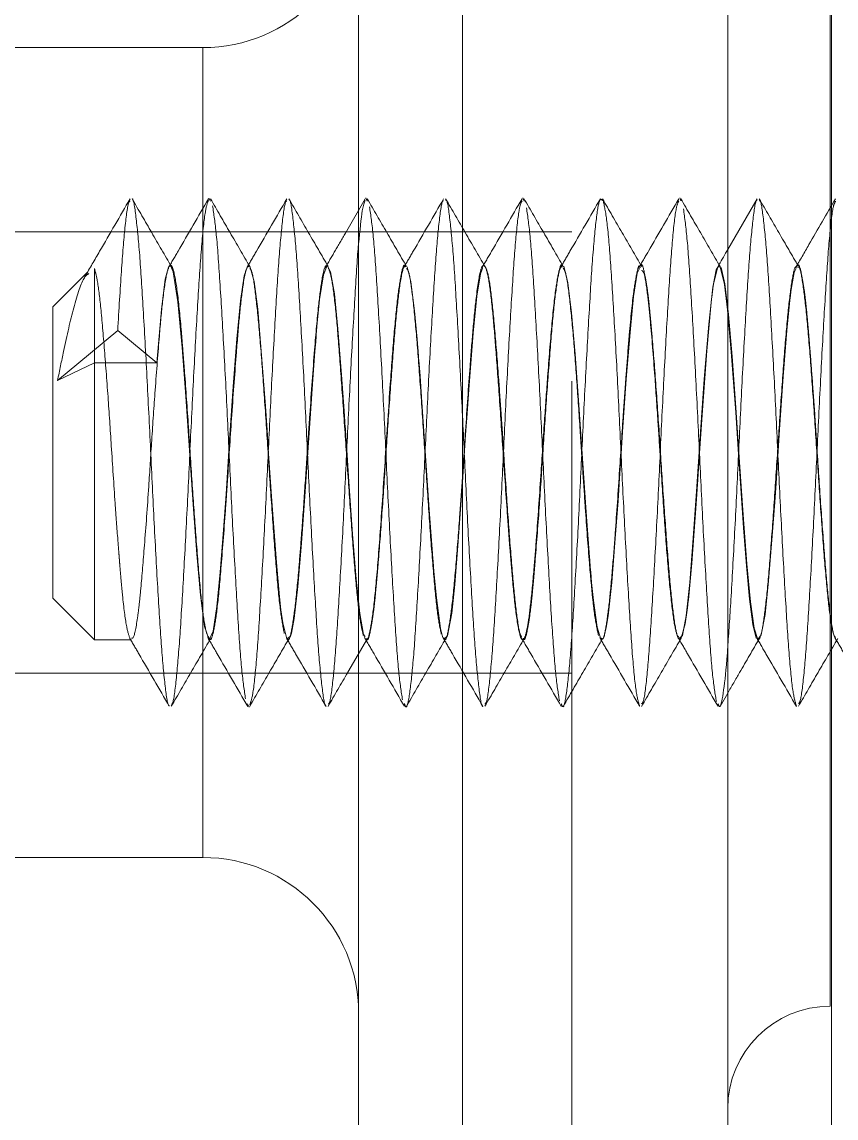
# Model space of a CAD drawing. Header units: millimetres. Extents: x 89051 to 218395, y -330386 to -125649.
# Drawn here: x 100608 to 100666.8, y -135027.2 to -134948 of the extents above; entities that cross this region are included whole.
import ezdxf

# ---------------------------------------------------------------- set-up
doc = ezdxf.new("R2010")
doc.units = ezdxf.units.MM
doc.header["$LTSCALE"] = 13
doc.linetypes.add('CENTER', pattern=[50.8, 31.75, -6.35, 6.35, -6.35])
doc.linetypes.add('HIDDEN', pattern=[9.525, 6.35, -3.175])
doc.layers.get('0').update_dxf_attribs({"color": 1, "linetype": 'CENTER'})

msp = doc.modelspace()

# ---------------------------------------------------------------- linework, layer by layer
at = {"color": 8, "linetype": 'Continuous', "lineweight": 15}
for p, q in [((100639.847, -135062.495), (100639.847, -134895.807)), ((100666.509, -135052.014), (100666.509, -134906.289)), ((100621.097, -135008.401), (100621.097, -134949.901))]:
    msp.add_line(p, q, dxfattribs=at)
at = {"color": 7, "linetype": 'HIDDEN', "lineweight": 0}
for p, q in [((100639.847, -134895.807), (100639.847, -135062.495)), ((100647.759, -135056.551), (100647.759, -134901.751)), ((100666.414, -134939.157), (100666.414, -135019.145)), ((100621.097, -134949.901), (100621.097, -135008.401)), ((100621.648, -134961.004), (100621.54, -134960.77)), ((100644.298, -134960.985), (100644.215, -134960.756)), ((100655.624, -134960.975), (100655.552, -134960.755)), ((100661.14, -134960.818), (100659.009, -134964.494)), ((100647.759, -134963.214), (100591.509, -134963.214)), ((100618.763, -134965.629), (100618.725, -134965.629)), ((100624.425, -134965.629), (100624.387, -134965.629)), ((100630.088, -134965.629), (100630.05, -134965.629)), ((100635.75, -134965.629), (100635.712, -134965.629)), ((100641.413, -134965.629), (100641.375, -134965.629)), ((100647.075, -134965.629), (100647.038, -134965.629)), ((100652.737, -134965.629), (100652.702, -134965.629)), ((100658.4, -134965.629), (100658.363, -134965.629)), ((100664.062, -134965.629), (100664.025, -134965.629)), ((100612.772, -134966.116), (100610.259, -134968.629)), ((100613.259, -134972.676), (100613.259, -134965.85)), ((100610.259, -134989.674), (100610.259, -134968.629)), ((100612.137, -134972.675), (100614.949, -134970.343)), ((100614.949, -134970.343), (100617.762, -134972.675)), ((100612.137, -134972.675), (100610.6, -134973.95)), ((100610.6, -134973.95), (100613.259, -134972.676)), ((100617.762, -134972.676), (100613.259, -134972.676)), ((100613.259, -134972.676), (100613.259, -134992.674)), ((100610.259, -134989.674), (100613.259, -134992.674)), ((100613.259, -134992.674), (100615.931, -134992.674)), ((100621.559, -134992.674), (100621.593, -134992.674)), ((100627.212, -134992.674), (100627.257, -134992.674)), ((100638.536, -134992.674), (100638.581, -134992.674)), ((100644.205, -134992.674), (100644.243, -134992.674)), ((100649.872, -134992.674), (100649.907, -134992.674)), ((100661.194, -134992.674), (100661.232, -134992.674)), ((100591.509, -134995.089), (100647.759, -134995.089)), ((100624.436, -134997.536), (100624.331, -134997.298))]:
    msp.add_line(p, q, dxfattribs=at)
at = {"color": 7, "linetype": 'Continuous', "lineweight": 15}
for p, q in [((100659.009, -135062.495), (100659.009, -134895.807)), ((100632.347, -135054.995), (100632.347, -134903.307)), ((100621.097, -134949.901), (100585.505, -134949.901)), ((100632.828, -134960.818), (100631.393, -134963.294)), ((100632.976, -134961.003), (100632.877, -134960.761)), ((100631.573, -134995.013), (100632.98, -134992.59)), ((100658.454, -134997.484), (100659.009, -134996.525)), ((100598.71, -135008.401), (100621.097, -135008.401))]:
    msp.add_line(p, q, dxfattribs=at)
at = {"color": 7, "linetype": 'HIDDEN', "lineweight": 0, "flags": 128}
for points in [[(100624.387, -134965.698), (100624.35, -134965.64), (100624.083, -134966.375), (100623.818, -134968.194), (100623.554, -134970.942), (100623.292, -134974.388), (100623.031, -134978.237), (100622.771, -134982.165), (100622.57, -134985.055), (100622.353, -134987.803), (100622.109, -134990.268), (100621.838, -134992.043), (100621.541, -134992.671), (100621.216, -134991.726), (100620.916, -134989.451), (100620.652, -134986.488), (100620.392, -134982.903), (100620.132, -134979.002), (100619.871, -134975.114), (100619.607, -134971.568), (100619.296, -134968.256), (100618.96, -134966.096), (100618.761, -134965.64), (100618.608, -134965.752), (100618.384, -134966.633), (100618.102, -134968.807), (100617.762, -134972.676), (100617.762, -134972.676)], [(100632.812, -134992.44), (100632.705, -134992.283), (100632.432, -134990.771), (100632.175, -134988.307), (100631.911, -134985.046), (100631.64, -134981.249), (100631.512, -134979.306), (100631.449, -134978.33), (100631.418, -134977.843), (100631.402, -134977.601), (100631.394, -134977.48), (100631.391, -134977.419), (100631.389, -134977.389), (100631.388, -134977.374), (100631.387, -134977.366), (100631.387, -134977.362), (100631.387, -134977.361), (100631.387, -134977.36), (100631.387, -134977.359), (100631.387, -134977.359), (100631.387, -134977.359), (100631.387, -134977.359), (100631.387, -134977.359), (100631.358, -134976.929), (100631.304, -134976.134), (100631.117, -134973.54), (100630.851, -134970.222), (100630.595, -134967.694), (100630.323, -134966.099), (100630.065, -134965.633), (100629.802, -134966.309), (100629.531, -134968.099), (100629.402, -134969.335), (100629.339, -134970.032), (100629.308, -134970.398), (100629.293, -134970.586), (100629.285, -134970.68), (100629.281, -134970.728), (100629.279, -134970.752), (100629.278, -134970.764), (100629.278, -134970.77), (100629.277, -134970.773), (100629.277, -134970.774), (100629.277, -134970.775), (100629.277, -134970.776), (100629.277, -134970.776), (100629.277, -134970.776), (100629.277, -134970.776), (100629.277, -134970.776), (100629.246, -134971.151), (100629.191, -134971.828), (100629.008, -134974.22), (100628.741, -134978.078), (100628.486, -134981.967), (100628.214, -134985.7), (100627.955, -134988.819), (100627.693, -134991.13), (100627.496, -134992.189), (100627.433, -134992.406), (100627.174, -134992.614), (100626.869, -134991.446), (100626.737, -134990.518), (100626.632, -134989.583), (100626.409, -134987.084), (100626.075, -134982.672), (100625.843, -134979.211), (100625.736, -134977.524), (100625.618, -134975.8), (100625.295, -134971.503), (100625.056, -134968.796), (100624.801, -134966.786), (100624.5, -134965.679), (100624.5, -134965.679)], [(100641.306, -134965.86), (100641.141, -134966.249), (100640.884, -134967.857), (100640.623, -134970.524), (100640.305, -134974.6), (100640.183, -134976.327), (100640.079, -134977.871), (100639.857, -134981.293), (100639.524, -134985.897), (100639.291, -134988.682), (100639.178, -134989.845), (100639.072, -134990.744), (100638.763, -134992.393), (100638.504, -134992.622), (100638.472, -134992.57), (100638.456, -134992.537), (100638.448, -134992.519), (100638.444, -134992.51), (100638.443, -134992.507), (100638.443, -134992.507), (100638.443, -134992.507), (100638.443, -134992.507), (100638.443, -134992.507), (100638.443, -134992.507), (100638.443, -134992.507), (100638.443, -134992.507), (100638.443, -134992.507), (100638.443, -134992.506), (100638.442, -134992.505), (100638.413, -134992.429), (100638.268, -134991.862), (100637.962, -134989.637), (100637.786, -134987.732), (100637.728, -134987.012), (100637.71, -134986.793), (100637.701, -134986.675), (100637.695, -134986.603), (100637.681, -134986.434), (100637.632, -134985.809), (100637.443, -134983.28), (100637.181, -134979.398), (100636.923, -134975.512), (100636.787, -134973.633), (100636.718, -134972.736), (100636.684, -134972.3), (100636.667, -134972.086), (100636.659, -134971.979), (100636.654, -134971.926), (100636.652, -134971.9), (100636.651, -134971.887), (100636.651, -134971.88), (100636.65, -134971.877), (100636.65, -134971.875), (100636.65, -134971.875), (100636.65, -134971.874), (100636.65, -134971.874), (100636.65, -134971.874), (100636.65, -134971.874), (100636.65, -134971.874), (100636.642, -134971.77), (100636.627, -134971.58), (100636.577, -134970.955), (100636.395, -134968.924), (100636.129, -134966.801), (100635.859, -134965.734), (100635.859, -134965.734)], [(100652.63, -134965.864), (100652.479, -134966.19), (100652.207, -134967.877), (100651.953, -134970.474), (100651.685, -134973.852), (100651.42, -134977.653), (100651.29, -134979.622), (100651.226, -134980.605), (100651.194, -134981.094), (100651.178, -134981.338), (100651.171, -134981.459), (100651.167, -134981.52), (100651.165, -134981.55), (100651.164, -134981.566), (100651.163, -134981.573), (100651.163, -134981.577), (100651.163, -134981.579), (100651.163, -134981.58), (100651.163, -134981.58), (100651.163, -134981.58), (100651.163, -134981.581), (100651.163, -134981.581), (100651.163, -134981.581), (100651.16, -134981.613), (100651.156, -134981.674), (100651.142, -134981.88), (100651.09, -134982.628), (100650.891, -134985.35), (100650.629, -134988.547), (100650.37, -134990.941), (100650.234, -134991.788), (100650.166, -134992.109), (100650.132, -134992.243), (100650.115, -134992.303), (100650.106, -134992.332), (100650.102, -134992.346), (100650.1, -134992.353), (100650.099, -134992.356), (100650.098, -134992.358), (100650.098, -134992.358), (100650.098, -134992.359), (100650.098, -134992.359), (100650.098, -134992.359), (100650.098, -134992.359), (100650.098, -134992.359), (100650.098, -134992.359), (100650.098, -134992.359), (100650.09, -134992.384), (100650.075, -134992.428), (100650.025, -134992.552), (100649.843, -134992.637), (100649.576, -134991.774), (100649.311, -134989.845), (100649.181, -134988.528), (100649.117, -134987.793), (100649.085, -134987.408), (100649.069, -134987.211), (100649.061, -134987.112), (100649.057, -134987.062), (100649.055, -134987.037), (100649.054, -134987.024), (100649.054, -134987.018), (100649.053, -134987.015), (100649.053, -134987.014), (100649.053, -134987.013), (100649.053, -134987.012), (100649.053, -134987.012), (100649.053, -134987.012), (100649.053, -134987.012), (100649.053, -134987.012), (100649.045, -134986.907), (100649.029, -134986.713), (100648.976, -134986.048), (100648.782, -134983.468), (100648.519, -134979.59), (100648.261, -134975.703), (100647.989, -134972.041), (100647.733, -134969.052), (100647.467, -134966.884), (100647.165, -134965.699), (100647.165, -134965.699)], [(100661.075, -134992.557), (100660.826, -134991.565), (100660.589, -134989.745), (100660.364, -134987.341), (100660.151, -134984.594), (100659.95, -134981.722), (100659.761, -134978.901), (100659.584, -134976.267), (100659.265, -134971.877), (100658.995, -134968.834), (100658.773, -134967.011), (100658.472, -134965.729), (100658.393, -134965.637), (100658.372, -134965.629), (100658.366, -134965.629), (100658.363, -134965.629), (100658.363, -134965.629), (100658.363, -134965.629), (100658.363, -134965.629), (100658.363, -134965.629), (100658.363, -134965.629), (100658.363, -134965.629), (100658.175, -134965.941), (100657.932, -134967.203), (100657.635, -134969.876), (100657.311, -134973.84), (100657.045, -134977.654), (100656.782, -134981.595), (100656.523, -134985.33), (100656.262, -134988.541), (100656, -134990.951), (100655.736, -134992.356), (100655.538, -134992.563)], [(100658.4, -134965.757), (100658.292, -134965.732), (100658.012, -134966.859), (100657.944, -134967.309), (100657.91, -134967.558), (100657.893, -134967.689), (100657.889, -134967.722), (100657.886, -134967.739), (100657.885, -134967.747), (100657.885, -134967.748), (100657.885, -134967.749), (100657.885, -134967.749), (100657.885, -134967.749), (100657.885, -134967.749), (100657.885, -134967.749), (100657.885, -134967.749), (100657.885, -134967.749), (100657.885, -134967.75), (100657.882, -134967.771), (100657.849, -134968.05), (100657.792, -134968.57), (100657.505, -134971.809), (100657.188, -134976.08), (100656.958, -134979.536), (100656.858, -134981.104), (100656.736, -134982.863), (100656.411, -134987.142), (100656.17, -134989.791), (100656.138, -134990.086), (100656.122, -134990.228), (100656.115, -134990.297), (100656.113, -134990.315), (100656.112, -134990.323), (100656.111, -134990.327), (100656.111, -134990.328), (100656.111, -134990.328), (100656.111, -134990.328), (100656.111, -134990.328), (100656.111, -134990.328), (100656.111, -134990.328), (100656.111, -134990.332), (100656.108, -134990.356), (100656.103, -134990.396), (100656.087, -134990.525), (100655.942, -134991.531), (100655.629, -134992.641), (100655.568, -134992.572)], [(100663.958, -134965.857), (100663.818, -134966.135), (100663.682, -134966.818), (100663.613, -134967.261), (100663.579, -134967.507), (100663.562, -134967.636), (100663.554, -134967.702), (100663.549, -134967.736), (100663.547, -134967.753), (100663.546, -134967.761), (100663.546, -134967.765), (100663.545, -134967.767), (100663.545, -134967.768), (100663.545, -134967.769), (100663.545, -134967.769), (100663.545, -134967.769), (100663.545, -134967.769), (100663.545, -134967.769), (100663.545, -134967.769), (100663.538, -134967.829), (100663.524, -134967.949), (100663.474, -134968.393), (100663.29, -134970.326), (100663.024, -134973.669), (100662.754, -134977.497), (100662.501, -134981.387), (100662.408, -134982.729), (100662.229, -134985.173), (100661.966, -134988.408), (100661.709, -134990.842), (100661.436, -134992.316), (100661.18, -134992.65), (100660.915, -134991.844), (100660.644, -134989.939), (100660.394, -134987.199), (100660.121, -134983.656), (100659.86, -134979.842), (100659.599, -134975.895), (100659.327, -134972.21), (100659.07, -134969.181), (100658.806, -134966.969), (100658.535, -134965.788), (100658.535, -134965.788)]]:
    msp.add_lwpolyline(points, dxfattribs=at)
at = {"color": 7, "linetype": 'Continuous', "lineweight": 15}
for centre, start, end in [((100621.097, -134938.651), 270, 0), ((100621.097, -135019.651), 0, 90)]:
    msp.add_arc(centre, 11.25, start, end, dxfattribs=at)
at = {"color": 7, "linetype": 'HIDDEN', "lineweight": 0}
msp.add_arc((100666.414, -135026.55), 7.405, 90, 180, dxfattribs=at)
for points, knots in [([(100615.841, -134960.817), (100615.108, -134962.083), (100614.023, -134963.956), (100612.934, -134965.828), (100612.581, -134966.434)], [0, 0, 0, 0, 0.6760482, 1, 1, 1, 1]), ([(100615.839, -134960.999), (100615.807, -134961.008), (100615.689, -134961.043), (100615.468, -134962.733), (100615.21, -134965.84), (100615.036, -134968.843), (100614.949, -134970.343)], [0, 0, 0, 0, 0.111462, 0.410534, 0.705454, 1, 1, 1, 1]), ([(100618.67, -134997.406), (100618.661, -134997.414), (100618.565, -134997.496), (100618.372, -134996.163), (100618.104, -134993.407), (100617.854, -134989.285), (100617.577, -134984.355), (100617.32, -134978.959), (100617.06, -134973.579), (100616.784, -134968.696), (100616.534, -134964.645), (100616.264, -134962.002), (100616.078, -134960.745), (100615.988, -134960.847), (100615.984, -134960.851)], [0, 0, 0, 0, 0.0107249, 0.1097801, 0.2085706, 0.3058148, 0.4052503, 0.503089, 0.6011703, 0.7005577, 0.797709, 0.8966584, 0.9955704, 1, 1, 1, 1]), ([(100618.824, -134965.713), (100618.35, -134964.898), (100617.403, -134963.267), (100616.457, -134961.634), (100615.984, -134960.818)], [0, 0, 0, 0, 0.499723, 1, 1, 1, 1]), ([(100621.504, -134960.817), (100620.771, -134962.083), (100619.807, -134963.748), (100618.838, -134965.411), (100618.606, -134965.811)], [0, 0, 0, 0, 0.760057, 1, 1, 1, 1]), ([(100621.502, -134960.914), (100621.427, -134961.114), (100621.264, -134961.549), (100621.002, -134964.061), (100620.754, -134967.83), (100620.481, -134972.595), (100620.214, -134977.912), (100619.963, -134983.342), (100619.686, -134988.394), (100619.43, -134992.701), (100619.169, -134995.746), (100618.956, -134997.321), (100618.845, -134997.319), (100618.82, -134997.319)], [0, 0, 0, 0, 0.0842827, 0.1836298, 0.2807793, 0.3800008, 0.4787302, 0.5761388, 0.6756691, 0.7734142, 0.8717421, 0.9711517, 1, 1, 1, 1]), ([(100624.485, -134965.711), (100624.011, -134964.895), (100623.064, -134963.264), (100622.118, -134961.632), (100621.645, -134960.815)], [0, 0, 0, 0, 0.4997189, 1, 1, 1, 1]), ([(100627.165, -134960.82), (100626.432, -134962.085), (100625.477, -134963.734), (100624.519, -134965.381), (100624.296, -134965.764)], [0, 0, 0, 0, 0.7671847, 1, 1, 1, 1]), ([(100627.162, -134960.989), (100627.135, -134960.991), (100627.022, -134960.999), (100626.807, -134962.606), (100626.546, -134965.682), (100626.29, -134970.008), (100626.013, -134975.073), (100625.762, -134980.505), (100625.494, -134985.815), (100625.222, -134990.564), (100624.973, -134994.308), (100624.713, -134996.777), (100624.553, -134997.189), (100624.48, -134997.375)], [0, 0, 0, 0, 0.031528, 0.130921, 0.229143, 0.326914, 0.426399, 0.523731, 0.622476, 0.721624, 0.818744, 0.91808, 1, 1, 1, 1]), ([(100630.149, -134965.713), (100629.676, -134964.899), (100628.729, -134963.269), (100627.784, -134961.638), (100627.311, -134960.822)], [0, 0, 0, 0, 0.499763, 1, 1, 1, 1]), ([(100629.997, -134997.436), (100629.992, -134997.442), (100629.9, -134997.54), (100629.711, -134996.261), (100629.442, -134993.583), (100629.192, -134989.511), (100628.916, -134984.614), (100628.657, -134979.229), (100628.399, -134973.838), (100628.122, -134968.921), (100627.872, -134964.82), (100627.603, -134962.098), (100627.412, -134960.789), (100627.319, -134960.876), (100627.312, -134960.883)], [0, 0, 0, 0, 0.006711, 0.105669, 0.204574, 0.301749, 0.401154, 0.499163, 0.597073, 0.696497, 0.793711, 0.892551, 0.991566, 1, 1, 1, 1]), ([(100635.811, -134965.713), (100635.338, -134964.898), (100634.391, -134963.267), (100633.445, -134961.635), (100632.972, -134960.819)], [0, 0, 0, 0, 0.499741, 1, 1, 1, 1]), ([(100638.491, -134960.817), (100637.759, -134962.082), (100636.81, -134963.72), (100635.858, -134965.356), (100635.642, -134965.727)], [0, 0, 0, 0, 0.772943, 1, 1, 1, 1]), ([(100638.49, -134960.973), (100638.466, -134960.969), (100638.357, -134960.95), (100638.145, -134962.489), (100637.883, -134965.495), (100637.628, -134969.774), (100637.351, -134974.809), (100637.099, -134980.234), (100636.833, -134985.564), (100636.56, -134990.337), (100636.311, -134994.19), (100636.037, -134996.676), (100635.82, -134997.755), (100635.694, -134997.401), (100635.655, -134997.29)], [0, 0, 0, 0, 0.025928, 0.119873, 0.212909, 0.305235, 0.399331, 0.491469, 0.584729, 0.678569, 0.770402, 0.864282, 0.957467, 1, 1, 1, 1]), ([(100641.474, -134965.713), (100641, -134964.898), (100640.053, -134963.266), (100639.107, -134961.634), (100638.634, -134960.818)], [0, 0, 0, 0, 0.499718, 1, 1, 1, 1]), ([(100641.322, -134997.472), (100641.32, -134997.473), (100641.233, -134997.581), (100641.05, -134996.354), (100640.779, -134993.757), (100640.53, -134989.735), (100640.254, -134984.872), (100639.993, -134979.499), (100639.737, -134974.098), (100639.46, -134969.148), (100639.209, -134964.998), (100638.942, -134962.197), (100638.745, -134960.83), (100638.647, -134960.904), (100638.635, -134960.913)], [0, 0, 0, 0, 0.001621, 0.100409, 0.199357, 0.296422, 0.395724, 0.493841, 0.59153, 0.690918, 0.788151, 0.886812, 0.985859, 1, 1, 1, 1]), ([(100644.152, -134960.819), (100643.42, -134962.084), (100642.453, -134963.754), (100641.482, -134965.422), (100641.247, -134965.826)], [0, 0, 0, 0, 0.75754, 1, 1, 1, 1]), ([(100644.15, -134960.966), (100644.085, -134961.107), (100643.932, -134961.438), (100643.678, -134963.755), (100643.43, -134967.402), (100643.159, -134972.092), (100642.889, -134977.371), (100642.64, -134982.812), (100642.363, -134987.922), (100642.104, -134992.319), (100641.846, -134995.506), (100641.624, -134997.226), (100641.504, -134997.28), (100641.471, -134997.295)], [0, 0, 0, 0, 0.073828, 0.173336, 0.270603, 0.369693, 0.468715, 0.566019, 0.665552, 0.763673, 0.861719, 0.961267, 1, 1, 1, 1]), ([(100647.135, -134965.71), (100646.661, -134964.895), (100645.714, -134963.264), (100644.768, -134961.631), (100644.295, -134960.815)], [0, 0, 0, 0, 0.499725, 1, 1, 1, 1]), ([(100649.815, -134960.819), (100649.083, -134962.083), (100648.129, -134963.73), (100647.172, -134965.375), (100646.95, -134965.757)], [0, 0, 0, 0, 0.7679262, 1, 1, 1, 1]), ([(100649.963, -134960.938), (100649.895, -134960.866), (100649.741, -134960.704), (100649.485, -134962.326), (100649.22, -134965.323), (100648.967, -134969.538), (100648.689, -134974.546), (100648.436, -134979.963), (100648.172, -134985.31), (100647.897, -134990.119), (100647.649, -134994.026), (100647.376, -134996.587), (100647.154, -134997.735), (100647.025, -134997.403), (100646.982, -134997.292)], [0, 0, 0, 0, 0.07121, 0.160368, 0.248854, 0.336418, 0.42578, 0.513384, 0.601823, 0.691003, 0.778217, 0.867303, 0.95592, 1, 1, 1, 1]), ([(100652.8, -134965.715), (100652.327, -134964.901), (100651.38, -134963.271), (100650.435, -134961.639), (100649.962, -134960.823)], [0, 0, 0, 0, 0.499754, 1, 1, 1, 1]), ([(100652.646, -134997.457), (100652.561, -134997.18), (100652.387, -134996.615), (100652.117, -134993.874), (100651.868, -134989.971), (100651.593, -134985.125), (100651.33, -134979.77), (100651.076, -134974.361), (100650.798, -134969.366), (100650.547, -134965.22), (100650.279, -134962.144), (100650.1, -134961.338), (100650.009, -134960.933)], [0, 0, 0, 0, 0.097101, 0.198084, 0.297018, 0.398214, 0.498416, 0.597873, 0.699226, 0.798464, 0.898927, 1, 1, 1, 1]), ([(100655.479, -134960.816), (100654.746, -134962.082), (100653.778, -134963.754), (100652.806, -134965.423), (100652.571, -134965.829)], [0, 0, 0, 0, 0.7572411, 1, 1, 1, 1]), ([(100655.476, -134960.978), (100655.415, -134961.095), (100655.267, -134961.379), (100655.017, -134963.606), (100654.767, -134967.191), (100654.498, -134971.842), (100654.227, -134977.101), (100653.978, -134982.545), (100653.702, -134987.683), (100653.441, -134992.124), (100653.185, -134995.382), (100652.956, -134997.184), (100652.831, -134997.269), (100652.792, -134997.295)], [0, 0, 0, 0, 0.069352, 0.16869, 0.265814, 0.36459, 0.463511, 0.560559, 0.659843, 0.757929, 0.855608, 0.954975, 1, 1, 1, 1]), ([(100658.46, -134965.711), (100657.987, -134964.896), (100657.04, -134963.265), (100656.094, -134961.634), (100655.621, -134960.817)], [0, 0, 0, 0, 0.499742, 1, 1, 1, 1]), ([(100661.14, -134960.931), (100661.125, -134960.922), (100661.024, -134960.862), (100660.823, -134962.271), (100660.557, -134965.127), (100660.305, -134969.312), (100660.028, -134974.282), (100659.773, -134979.698), (100659.511, -134985.035), (100659.245, -134989.81), (100659.085, -134992.148), (100659.009, -134993.243)], [0, 0, 0, 0, 0.021845, 0.146606, 0.27069, 0.393176, 0.518306, 0.64115, 0.764807, 0.889767, 1, 1, 1, 1]), ([(100664.124, -134965.713), (100663.65, -134964.898), (100662.703, -134963.266), (100661.757, -134961.634), (100661.284, -134960.817)], [0, 0, 0, 0, 0.499715, 1, 1, 1, 1]), ([(100663.972, -134997.429), (100663.891, -134997.187), (100663.722, -134996.679), (100663.454, -134994.037), (100663.206, -134990.191), (100662.932, -134985.38), (100662.667, -134980.042), (100662.414, -134974.621), (100662.137, -134969.608), (100661.884, -134965.362), (100661.62, -134962.409), (100661.412, -134960.918), (100661.306, -134960.953), (100661.285, -134960.96)], [0, 0, 0, 0, 0.090758, 0.189851, 0.286836, 0.385991, 0.484383, 0.58177, 0.681147, 0.778559, 0.87692, 0.97609, 1, 1, 1, 1]), ([(100666.802, -134960.82), (100666.162, -134961.925), (100665.196, -134963.593), (100664.226, -134965.26), (100663.899, -134965.823)], [0, 0, 0, 0, 0.662296, 1, 1, 1, 1]), ([(100666.799, -134960.996), (100666.743, -134961.09), (100666.601, -134961.329), (100666.355, -134963.462), (100666.104, -134966.983), (100665.837, -134971.594), (100665.564, -134976.831), (100665.316, -134982.278), (100665.041, -134987.442), (100664.778, -134991.927), (100664.524, -134995.252), (100664.291, -134997.128), (100664.163, -134997.248), (100664.121, -134997.288)], [0, 0, 0, 0, 0.0638442, 0.1634042, 0.2607951, 0.3596466, 0.4588547, 0.5560579, 0.6554852, 0.7539211, 0.851646, 0.9512231, 1, 1, 1, 1]), ([(100624.179, -134996.949), (100624.087, -134996.339), (100623.905, -134995.133), (100623.651, -134991.553), (100623.386, -134987.034), (100623.112, -134981.815), (100622.864, -134976.373), (100622.59, -134971.165), (100622.325, -134966.664), (100622.071, -134963.11), (100621.889, -134961.924), (100621.797, -134961.325)], [0, 0, 0, 0, 0.1122157, 0.2221055, 0.3333128, 0.4452294, 0.5547459, 0.6666975, 0.7778385, 0.8877816, 1, 1, 1, 1]), ([(100635.517, -134997.015), (100635.425, -134996.431), (100635.243, -134995.273), (100634.988, -134991.754), (100634.725, -134987.278), (100634.45, -134982.084), (100634.202, -134976.642), (100633.928, -134971.41), (100633.662, -134966.866), (100633.409, -134963.252), (100633.227, -134962.017), (100633.135, -134961.393)], [0, 0, 0, 0, 0.112219, 0.22224, 0.333289, 0.445285, 0.554807, 0.666673, 0.777968, 0.887791, 1, 1, 1, 1]), ([(100646.855, -134997.078), (100646.764, -134996.518), (100646.582, -134995.41), (100646.325, -134991.952), (100646.063, -134987.52), (100645.788, -134982.352), (100645.539, -134976.911), (100645.267, -134971.657), (100644.999, -134967.071), (100644.748, -134963.398), (100644.566, -134962.114), (100644.474, -134961.465)], [0, 0, 0, 0, 0.112212, 0.222385, 0.333264, 0.445329, 0.554879, 0.666649, 0.778086, 0.887811, 1, 1, 1, 1]), ([(100658.194, -134997.136), (100658.102, -134996.602), (100657.92, -134995.544), (100657.662, -134992.147), (100657.402, -134987.761), (100657.126, -134982.619), (100656.877, -134977.181), (100656.606, -134971.906), (100656.337, -134967.279), (100656.086, -134963.547), (100655.904, -134962.215), (100655.812, -134961.542)], [0, 0, 0, 0, 0.112194, 0.22254, 0.33324, 0.445363, 0.554961, 0.666625, 0.778195, 0.887842, 1, 1, 1, 1]), ([(100631.393, -134963.294), (100631.138, -134963.733), (100630.651, -134964.574), (100630.162, -134965.414), (100629.928, -134965.815)], [0, 0, 0, 0, 0.522195, 1, 1, 1, 1]), ([(100632.347, -134964.081), (100632.346, -134964.093), (100632.256, -134964.895), (100632.093, -134967.728), (100631.82, -134972.312), (100631.552, -134977.649), (100631.301, -134983.075), (100631.024, -134988.159), (100630.767, -134992.511), (100630.507, -134995.63), (100630.288, -134997.28), (100630.172, -134997.302), (100630.142, -134997.308)], [0, 0, 0, 0, 0.001702, 0.119614, 0.239905, 0.359855, 0.477946, 0.598692, 0.717484, 0.836598, 0.957281, 1, 1, 1, 1]), ([(100621.366, -134992.234), (100621.274, -134991.788), (100621.094, -134990.912), (100620.841, -134988.296), (100620.581, -134985.041), (100620.309, -134981.246), (100620.06, -134977.243), (100619.831, -134974.013), (100619.657, -134971.797), (100619.489, -134969.727), (100619.264, -134967.405), (100618.98, -134965.857), (100618.733, -134965.486), (100618.478, -134966.112), (100618.203, -134967.916), (100617.94, -134970.848), (100617.668, -134974.333), (100617.408, -134978.135), (100617.165, -134982.019), (100616.889, -134985.786), (100616.663, -134988.499), (100616.509, -134990.067), (100616.324, -134991.523), (100616.126, -134992.613), (100615.977, -134992.564), (100615.931, -134992.549)], [0, 0, 0, 0, 0.048866, 0.096051, 0.145781, 0.191733, 0.240716, 0.291558, 0.314141, 0.334304, 0.386545, 0.442712, 0.483059, 0.528598, 0.584157, 0.627946, 0.683014, 0.72849, 0.769542, 0.825335, 0.873703, 0.895062, 0.915159, 0.973804, 1, 1, 1, 1]), ([(100624.425, -134965.721), (100624.379, -134965.719), (100624.231, -134965.712), (100623.99, -134966.986), (100623.736, -134969.251), (100623.49, -134972.266), (100623.194, -134976.224), (100622.971, -134979.742), (100622.841, -134981.721), (100622.783, -134982.545), (100622.641, -134984.561), (100622.415, -134987.491), (100622.151, -134990.393), (100621.881, -134992.119), (100621.665, -134992.851), (100621.533, -134992.544), (100621.488, -134992.438)], [0, 0, 0, 0, 0.048479, 0.15642, 0.235097, 0.308598, 0.419427, 0.520571, 0.544272, 0.556403, 0.578252, 0.687492, 0.778194, 0.863372, 0.953025, 1, 1, 1, 1]), ([(100630.05, -134965.663), (100630.033, -134965.656), (100629.915, -134965.607), (100629.713, -134966.423), (100629.435, -134968.561), (100629.146, -134971.798), (100628.87, -134975.664), (100628.624, -134979.327), (100628.419, -134982.372), (100628.221, -134985.15), (100628.004, -134987.884), (100627.77, -134990.343), (100627.506, -134992.069), (100627.32, -134992.817), (100627.222, -134992.633), (100627.212, -134992.614)], [0, 0, 0, 0, 0.0192803, 0.1299973, 0.2133075, 0.3150277, 0.435072, 0.5023045, 0.574161, 0.6506376, 0.709958, 0.8029908, 0.8960222, 0.9890521, 1, 1, 1, 1]), ([(100632.695, -134992.375), (100632.638, -134992.155), (100632.492, -134991.59), (100632.256, -134989.737), (100632.002, -134986.792), (100631.745, -134983.173), (100631.469, -134979.207), (100631.194, -134975.238), (100630.938, -134971.614), (100630.684, -134968.653), (100630.414, -134966.47), (100630.235, -134965.994), (100630.145, -134965.755)], [0, 0, 0, 0, 0.065937, 0.169227, 0.272502, 0.376479, 0.480478, 0.584435, 0.688369, 0.790782, 0.894906, 1, 1, 1, 1]), ([(100635.712, -134965.677), (100635.704, -134965.661), (100635.607, -134965.474), (100635.422, -134966.204), (100635.157, -134967.905), (100634.894, -134970.683), (100634.602, -134974.56), (100634.286, -134979.379), (100633.956, -134984.34), (100633.653, -134988.254), (100633.376, -134990.938), (100633.125, -134992.301), (100632.966, -134992.787), (100632.889, -134992.668), (100632.887, -134992.666)], [0, 0, 0, 0, 0.008532, 0.101758, 0.194981, 0.288202, 0.381421, 0.50824, 0.625484, 0.733126, 0.831141, 0.919506, 0.9982, 1, 1, 1, 1]), ([(100635.75, -134965.727), (100635.716, -134965.709), (100635.583, -134965.636), (100635.348, -134966.763), (100635.07, -134969.118), (100634.816, -134972.257), (100634.538, -134975.959), (100634.287, -134979.948), (100634.02, -134983.864), (100633.793, -134986.802), (100633.642, -134988.54), (100633.569, -134989.313), (100633.533, -134989.676), (100633.514, -134989.851), (100633.505, -134989.937), (100633.501, -134989.98), (100633.499, -134990.001), (100633.497, -134990.012), (100633.497, -134990.017), (100633.497, -134990.02), (100633.496, -134990.021), (100633.496, -134990.022), (100633.496, -134990.022), (100633.496, -134990.022), (100633.496, -134990.022), (100633.496, -134990.022), (100633.493, -134990.052), (100633.484, -134990.13), (100633.458, -134990.36), (100633.371, -134991.063), (100633.199, -134992.102), (100633.033, -134992.796), (100632.932, -134992.62), (100632.918, -134992.595)], [0, 0, 0, 0, 0.037173, 0.146077, 0.239155, 0.331519, 0.42566, 0.517836, 0.611138, 0.705023, 0.751079, 0.77412, 0.785643, 0.791404, 0.794284, 0.795725, 0.796445, 0.796805, 0.796985, 0.797075, 0.79712, 0.797143, 0.797154, 0.797159, 0.797162, 0.797164, 0.797165, 0.800679, 0.806556, 0.825394, 0.89131, 0.984537, 1, 1, 1, 1]), ([(100647.038, -134965.644), (100647.035, -134965.639), (100646.967, -134965.495), (100646.824, -134965.982), (100646.576, -134967.22), (100646.297, -134969.873), (100646.025, -134973.244), (100645.769, -134976.893), (100645.508, -134980.82), (100645.259, -134984.473), (100645.02, -134987.556), (100644.811, -134989.832), (100644.592, -134991.553), (100644.388, -134992.5), (100644.199, -134992.766), (100643.976, -134992.399), (100643.732, -134991.031), (100643.484, -134988.651), (100643.294, -134986.358), (100643.172, -134984.72), (100643.107, -134983.825), (100643.085, -134983.508), (100643.076, -134983.382), (100643.072, -134983.328), (100643.07, -134983.303), (100643.069, -134983.291), (100643.069, -134983.285), (100643.069, -134983.283), (100643.068, -134983.281), (100643.068, -134983.28), (100643.068, -134983.28), (100643.068, -134983.28), (100643.068, -134983.28), (100643.068, -134983.28), (100642.96, -134981.768), (100642.757, -134978.749), (100642.478, -134974.622), (100642.235, -134971.338), (100642.006, -134968.649), (100641.761, -134966.621), (100641.561, -134965.813), (100641.436, -134965.651), (100641.399, -134965.632), (100641.384, -134965.629), (100641.379, -134965.629), (100641.376, -134965.629), (100641.375, -134965.629), (100641.375, -134965.629), (100641.375, -134965.629), (100641.375, -134965.629), (100641.375, -134965.629), (100641.375, -134965.629), (100641.375, -134965.629), (100641.375, -134965.629), (100641.375, -134965.629), (100641.374, -134965.629), (100641.364, -134965.629), (100641.296, -134965.647), (100641.118, -134965.993), (100640.868, -134967.536), (100640.61, -134970.162), (100640.356, -134973.354), (100640.096, -134977.146), (100639.848, -134980.906), (100639.617, -134984.226), (100639.376, -134987.368), (100639.109, -134990.212), (100638.843, -134992.008), (100638.652, -134992.797), (100638.55, -134992.619), (100638.536, -134992.594)], [0, 0, 0, 0, 0.000869, 0.024414, 0.053541, 0.08823, 0.122463, 0.147111, 0.177651, 0.214059, 0.234856, 0.262384, 0.288201, 0.312304, 0.334693, 0.355365, 0.391426, 0.420668, 0.443061, 0.458582, 0.463762, 0.465705, 0.466514, 0.466879, 0.467051, 0.467134, 0.467176, 0.467196, 0.467206, 0.467211, 0.467214, 0.467215, 0.467216, 0.467216, 0.467216, 0.504719, 0.53738, 0.565183, 0.591268, 0.62228, 0.653297, 0.661078, 0.664969, 0.665942, 0.666428, 0.666671, 0.666732, 0.666763, 0.666766, 0.666768, 0.666769, 0.66677, 0.66677, 0.666772, 0.666796, 0.666839, 0.667199, 0.670079, 0.690932, 0.730792, 0.757969, 0.782678, 0.821119, 0.849395, 0.870476, 0.901565, 0.932653, 0.963741, 0.994828, 1, 1, 1, 1]), ([(100644.137, -134992.446), (100644.106, -134992.423), (100643.989, -134992.336), (100643.768, -134991.006), (100643.513, -134988.587), (100643.25, -134985.297), (100643.022, -134982.126), (100642.87, -134979.827), (100642.797, -134978.688), (100642.761, -134978.119), (100642.743, -134977.836), (100642.734, -134977.694), (100642.729, -134977.623), (100642.727, -134977.588), (100642.726, -134977.57), (100642.725, -134977.561), (100642.725, -134977.557), (100642.725, -134977.555), (100642.725, -134977.554), (100642.725, -134977.553), (100642.725, -134977.553), (100642.725, -134977.553), (100642.725, -134977.553), (100642.715, -134977.397), (100642.686, -134976.971), (100642.597, -134975.666), (100642.426, -134973.282), (100642.187, -134970.254), (100641.936, -134967.636), (100641.663, -134965.936), (100641.495, -134965.742), (100641.413, -134965.648)], [0, 0, 0, 0, 0.035346, 0.133188, 0.229244, 0.325919, 0.423631, 0.471513, 0.495468, 0.507447, 0.513436, 0.516431, 0.517928, 0.518677, 0.519051, 0.519239, 0.519332, 0.519379, 0.519402, 0.519414, 0.51942, 0.519423, 0.519424, 0.519426, 0.530936, 0.551071, 0.61712, 0.714283, 0.809947, 0.907768, 1, 1, 1, 1]), ([(100647.075, -134965.732), (100647.032, -134965.722), (100646.903, -134965.691), (100646.672, -134966.792), (100646.407, -134968.984), (100646.154, -134972.086), (100645.877, -134975.766), (100645.633, -134979.578), (100645.372, -134983.491), (100645.144, -134986.491), (100644.982, -134988.383), (100644.908, -134989.176), (100644.871, -134989.548), (100644.853, -134989.729), (100644.843, -134989.817), (100644.839, -134989.861), (100644.837, -134989.883), (100644.835, -134989.894), (100644.835, -134989.899), (100644.835, -134989.902), (100644.834, -134989.903), (100644.834, -134989.904), (100644.834, -134989.904), (100644.834, -134989.905), (100644.834, -134989.905), (100644.834, -134989.905), (100644.825, -134989.996), (100644.796, -134990.246), (100644.707, -134990.986), (100644.536, -134992.05), (100644.366, -134992.775), (100644.261, -134992.607), (100644.243, -134992.578)], [0, 0, 0, 0, 0.047627, 0.141543, 0.234748, 0.326978, 0.42111, 0.513434, 0.594407, 0.699639, 0.746095, 0.769337, 0.780959, 0.786771, 0.789676, 0.791129, 0.791856, 0.792219, 0.792401, 0.792491, 0.792537, 0.792559, 0.792571, 0.792576, 0.792579, 0.792581, 0.792582, 0.803228, 0.82247, 0.88665, 0.979994, 1, 1, 1, 1]), ([(100652.702, -134965.781), (100652.681, -134965.73), (100652.602, -134965.533), (100652.446, -134966.142), (100652.198, -134967.487), (100651.945, -134970.029), (100651.741, -134972.568), (100651.627, -134974.115), (100651.567, -134974.955), (100651.536, -134975.392), (100651.52, -134975.615), (100651.512, -134975.727), (100651.508, -134975.783), (100651.506, -134975.811), (100651.505, -134975.826), (100651.505, -134975.833), (100651.505, -134975.836), (100651.505, -134975.838), (100651.504, -134975.839), (100651.504, -134975.839), (100651.504, -134975.84), (100651.504, -134975.84), (100651.504, -134975.84), (100651.492, -134976.01), (100651.391, -134977.496), (100651.184, -134980.647), (100650.922, -134984.521), (100650.676, -134987.697), (100650.453, -134990.105), (100650.209, -134991.866), (100650.013, -134992.74), (100649.899, -134992.585), (100649.872, -134992.548)], [0, 0, 0, 0, 0.021667, 0.083415, 0.170549, 0.282929, 0.34888, 0.384292, 0.402604, 0.411911, 0.416602, 0.418956, 0.420136, 0.420727, 0.421022, 0.42117, 0.421243, 0.42128, 0.421299, 0.421308, 0.421313, 0.421315, 0.421316, 0.421317, 0.433797, 0.529344, 0.64142, 0.712219, 0.792694, 0.88044, 0.971951, 1, 1, 1, 1]), ([(100655.463, -134992.454), (100655.435, -134992.436), (100655.321, -134992.362), (100655.107, -134991.099), (100654.852, -134988.758), (100654.592, -134985.507), (100654.314, -134981.711), (100654.065, -134977.701), (100653.794, -134973.841), (100653.571, -134970.985), (100653.42, -134969.322), (100653.346, -134968.582), (100653.309, -134968.237), (100653.29, -134968.07), (100653.281, -134967.989), (100653.277, -134967.949), (100653.274, -134967.928), (100653.273, -134967.918), (100653.273, -134967.913), (100653.272, -134967.911), (100653.272, -134967.91), (100653.272, -134967.909), (100653.272, -134967.909), (100653.272, -134967.909), (100653.272, -134967.909), (100653.272, -134967.909), (100653.267, -134967.87), (100653.254, -134967.757), (100653.209, -134967.405), (100653.123, -134966.801), (100652.955, -134965.972), (100652.825, -134965.442), (100652.738, -134965.631), (100652.737, -134965.633)], [0, 0, 0, 0, 0.032578, 0.128636, 0.222748, 0.320689, 0.419024, 0.514535, 0.611855, 0.708258, 0.756582, 0.780759, 0.792849, 0.798894, 0.801917, 0.803428, 0.804184, 0.804561, 0.80475, 0.804845, 0.804892, 0.804916, 0.804927, 0.804933, 0.804936, 0.804938, 0.804939, 0.810098, 0.819978, 0.853888, 0.902986, 0.999331, 1, 1, 1, 1]), ([(100664.025, -134965.773), (100663.983, -134965.742), (100663.853, -134965.646), (100663.635, -134966.722), (100663.369, -134968.852), (100663.105, -134971.921), (100662.841, -134975.59), (100662.577, -134979.565), (100662.314, -134983.505), (100662.053, -134987.067), (100661.79, -134989.971), (100661.528, -134991.898), (100661.329, -134992.703), (100661.217, -134992.621), (100661.194, -134992.604)], [0, 0, 0, 0, 0.043609, 0.136808, 0.230007, 0.323204, 0.416401, 0.509597, 0.602791, 0.695923, 0.788916, 0.88191, 0.974905, 1, 1, 1, 1]), ([(100666.789, -134992.468), (100666.766, -134992.458), (100666.657, -134992.415), (100666.445, -134991.19), (100666.187, -134988.874), (100665.928, -134985.647), (100665.653, -134981.9), (100665.473, -134979.066), (100665.361, -134977.336), (100665.272, -134976.028), (100665.14, -134974.155), (100665.005, -134972.394), (100664.924, -134971.387), (100664.891, -134970.993), (100664.877, -134970.822), (100664.87, -134970.743), (100664.867, -134970.704), (100664.865, -134970.686), (100664.865, -134970.676), (100664.864, -134970.672), (100664.864, -134970.67), (100664.864, -134970.668), (100664.864, -134970.668), (100664.864, -134970.668), (100664.864, -134970.667), (100664.864, -134970.667), (100664.864, -134970.667), (100664.859, -134970.616), (100664.847, -134970.464), (100664.805, -134969.972), (100664.748, -134969.329), (100664.688, -134968.718), (100664.65, -134968.37), (100664.631, -134968.195), (100664.62, -134968.107), (100664.615, -134968.063), (100664.613, -134968.041), (100664.611, -134968.03), (100664.611, -134968.025), (100664.61, -134968.022), (100664.61, -134968.02), (100664.61, -134968.02), (100664.61, -134968.019), (100664.61, -134968.019), (100664.61, -134968.019), (100664.61, -134968.019), (100664.601, -134967.94), (100664.573, -134967.715), (100664.483, -134967.023), (100664.31, -134966.072), (100664.157, -134965.457), (100664.066, -134965.645), (100664.062, -134965.653)], [0, 0, 0, 0, 0.026093, 0.123799, 0.220084, 0.316343, 0.414054, 0.509575, 0.521744, 0.54205, 0.606983, 0.664355, 0.686606, 0.696117, 0.700469, 0.702544, 0.703556, 0.704056, 0.704304, 0.704428, 0.704489, 0.70452, 0.704536, 0.704543, 0.704547, 0.704549, 0.70455, 0.704551, 0.709403, 0.718962, 0.752186, 0.775247, 0.787531, 0.793861, 0.797074, 0.798691, 0.799503, 0.79991, 0.800113, 0.800215, 0.800266, 0.800292, 0.800304, 0.800311, 0.800314, 0.800315, 0.800317, 0.810503, 0.830231, 0.898213, 0.995659, 1, 1, 1, 1]), ([(100612.87, -134966.214), (100612.76, -134966.283), (100612.423, -134966.494), (100611.779, -134968.497), (100611.156, -134971.232), (100610.746, -134973.235), (100610.6, -134973.95)], [0, 0, 0, 0, 0.1634015, 0.5046462, 0.8233886, 1, 1, 1, 1]), ([(100615.826, -134992.573), (100615.744, -134992.333), (100615.567, -134991.814), (100615.341, -134990.01), (100615.187, -134988.339), (100615.113, -134987.459), (100615.079, -134987.032), (100615.065, -134986.849), (100615.06, -134986.79), (100615.058, -134986.761), (100615.057, -134986.746), (100615.056, -134986.738), (100615.056, -134986.735), (100615.056, -134986.733), (100615.055, -134986.732), (100615.055, -134986.731), (100615.055, -134986.731), (100615.055, -134986.731), (100615.055, -134986.731), (100615.054, -134986.719), (100615.049, -134986.658), (100615.038, -134986.513), (100615.006, -134986.111), (100614.912, -134984.921), (100614.729, -134982.432), (100614.497, -134978.855), (100614.241, -134974.961), (100613.967, -134971.414), (100613.718, -134968.488), (100613.474, -134966.61), (100613.324, -134966.077), (100613.259, -134965.85)], [0, 0, 0, 0, 0.095639, 0.206289, 0.256873, 0.282364, 0.295112, 0.298299, 0.299893, 0.30069, 0.301088, 0.301287, 0.301387, 0.301437, 0.301462, 0.301474, 0.30148, 0.301483, 0.301485, 0.301486, 0.302635, 0.307276, 0.315045, 0.339959, 0.41476, 0.52342, 0.617321, 0.720698, 0.827018, 0.926417, 1, 1, 1, 1]), ([(100626.98, -134992.227), (100626.893, -134991.783), (100626.718, -134990.895), (100626.457, -134988.27), (100626.197, -134984.95), (100625.937, -134981.115), (100625.675, -134977.115), (100625.413, -134973.291), (100625.149, -134969.95), (100624.884, -134967.452), (100624.663, -134966.018), (100624.531, -134965.894), (100624.487, -134965.853)], [0, 0, 0, 0, 0.105331, 0.210661, 0.315989, 0.421461, 0.526935, 0.63241, 0.737888, 0.843368, 0.94885, 1, 1, 1, 1]), ([(100638.317, -134992.273), (100638.229, -134991.844), (100638.055, -134990.988), (100637.796, -134988.399), (100637.535, -134985.106), (100637.274, -134981.287), (100637.011, -134977.292), (100636.748, -134973.457), (100636.484, -134970.091), (100636.22, -134967.549), (100635.996, -134966.06), (100635.86, -134965.907), (100635.813, -134965.854)], [0, 0, 0, 0, 0.105153, 0.210106, 0.315006, 0.419907, 0.52481, 0.629714, 0.734619, 0.839527, 0.944435, 1, 1, 1, 1]), ([(100649.68, -134992.374), (100649.585, -134991.96), (100649.438, -134991.322), (100649.218, -134989.408), (100648.993, -134986.94), (100648.76, -134983.732), (100648.538, -134980.415), (100648.335, -134977.311), (100648.105, -134973.912), (100647.847, -134970.541), (100647.574, -134967.778), (100647.329, -134966.109), (100647.185, -134965.91), (100647.134, -134965.841)], [0, 0, 0, 0, 0.110211, 0.169795, 0.258588, 0.376437, 0.446534, 0.523935, 0.619198, 0.720233, 0.827033, 0.939591, 1, 1, 1, 1]), ([(100655.47, -134992.635), (100655.38, -134992.423), (100655.202, -134991.999), (100654.932, -134989.964), (100654.664, -134987.098), (100654.402, -134983.544), (100654.172, -134980.03), (100653.956, -134976.661), (100653.713, -134973.151), (100653.464, -134970.007), (100653.217, -134967.692), (100653.01, -134966.178), (100652.869, -134966.042), (100652.803, -134965.979)], [0, 0, 0, 0, 0.099212, 0.198428, 0.297062, 0.395829, 0.49473, 0.562395, 0.648749, 0.768456, 0.841137, 0.926287, 1, 1, 1, 1]), ([(100666.809, -134992.648), (100666.722, -134992.456), (100666.546, -134992.07), (100666.283, -134990.088), (100666.02, -134987.259), (100665.756, -134983.719), (100665.492, -134979.798), (100665.228, -134975.818), (100664.963, -134972.13), (100664.698, -134969.008), (100664.432, -134966.857), (100664.242, -134965.774), (100664.14, -134965.785), (100664.127, -134965.787)], [0, 0, 0, 0, 0.098548, 0.197097, 0.295646, 0.394195, 0.492746, 0.591296, 0.689848, 0.7884, 0.886952, 0.985505, 1, 1, 1, 1]), ([(100615.823, -134992.574), (100616.039, -134992.946), (100616.99, -134994.58), (100617.938, -134996.217), (100618.671, -134997.482)], [0, 0, 0, 0, 0.2271058, 1, 1, 1, 1]), ([(100618.818, -134997.479), (100619.291, -134996.663), (100620.237, -134995.031), (100621.184, -134993.401), (100621.657, -134992.586)], [0, 0, 0, 0, 0.500253, 1, 1, 1, 1]), ([(100621.427, -134992.474), (100621.663, -134992.88), (100622.634, -134994.549), (100623.602, -134996.22), (100624.335, -134997.485)], [0, 0, 0, 0, 0.24317, 1, 1, 1, 1]), ([(100624.478, -134997.485), (100624.951, -134996.668), (100625.897, -134995.036), (100626.844, -134993.405), (100627.317, -134992.59)], [0, 0, 0, 0, 0.5002649, 1, 1, 1, 1]), ([(100627.128, -134992.539), (100627.351, -134992.923), (100628.31, -134994.571), (100629.265, -134996.22), (100629.998, -134997.486)], [0, 0, 0, 0, 0.232657, 1, 1, 1, 1]), ([(100632.752, -134992.474), (100632.988, -134992.879), (100633.959, -134994.547), (100634.926, -134996.218), (100635.658, -134997.483)], [0, 0, 0, 0, 0.242689, 1, 1, 1, 1]), ([(100635.802, -134997.486), (100636.275, -134996.669), (100637.221, -134995.038), (100638.168, -134993.407), (100638.641, -134992.592)], [0, 0, 0, 0, 0.500255, 1, 1, 1, 1]), ([(100638.476, -134992.58), (100638.692, -134992.95), (100639.642, -134994.584), (100640.589, -134996.219), (100641.322, -134997.484)], [0, 0, 0, 0, 0.226714, 1, 1, 1, 1]), ([(100641.468, -134997.48), (100641.941, -134996.664), (100642.887, -134995.032), (100643.834, -134993.401), (100644.307, -134992.586)], [0, 0, 0, 0, 0.500258, 1, 1, 1, 1]), ([(100644.08, -134992.479), (100644.315, -134992.883), (100645.286, -134994.551), (100646.252, -134996.22), (100646.985, -134997.486)], [0, 0, 0, 0, 0.241898, 1, 1, 1, 1]), ([(100647.128, -134997.484), (100647.601, -134996.668), (100648.547, -134995.036), (100649.494, -134993.405), (100649.967, -134992.59)], [0, 0, 0, 0, 0.500271, 1, 1, 1, 1]), ([(100649.767, -134992.522), (100649.994, -134992.911), (100650.956, -134994.564), (100651.914, -134996.219), (100652.646, -134997.484)], [0, 0, 0, 0, 0.235527, 1, 1, 1, 1]), ([(100652.789, -134997.487), (100653.262, -134996.67), (100654.208, -134995.038), (100655.156, -134993.406), (100655.629, -134992.591)], [0, 0, 0, 0, 0.500285, 1, 1, 1, 1]), ([(100655.409, -134992.486), (100655.643, -134992.887), (100656.611, -134994.552), (100657.576, -134996.219), (100658.309, -134997.483)], [0, 0, 0, 0, 0.241226, 1, 1, 1, 1]), ([(100659.009, -134996.525), (100659.297, -134996.028), (100660.057, -134994.717), (100660.818, -134993.406), (100661.291, -134992.591)], [0, 0, 0, 0, 0.378455, 1, 1, 1, 1]), ([(100661.084, -134992.507), (100661.313, -134992.902), (100662.279, -134994.56), (100663.24, -134996.221), (100663.973, -134997.486)], [0, 0, 0, 0, 0.237624, 1, 1, 1, 1]), ([(100664.117, -134997.481), (100664.59, -134996.665), (100665.536, -134995.033), (100666.483, -134993.402), (100666.956, -134992.587)], [0, 0, 0, 0, 0.50026, 1, 1, 1, 1]), ([(100666.74, -134992.496), (100666.972, -134992.894), (100667.938, -134994.556), (100668.902, -134996.219), (100669.634, -134997.484)], [0, 0, 0, 0, 0.239656, 1, 1, 1, 1]), ([(100630.139, -134997.486), (100630.613, -134996.67), (100631.09, -134995.845), (100631.568, -134995.021), (100631.573, -134995.013)], [0, 0, 0, 0, 0.990691, 1, 1, 1, 1])]:
    msp.add_open_spline(points, degree=3, knots=knots, dxfattribs=at)
at = {"color": 7, "linetype": 'Continuous', "lineweight": 15}
for points, knots in [([(100632.826, -134960.941), (100632.756, -134961.099), (100632.599, -134961.451), (100632.437, -134963.144), (100632.347, -134964.081)], [0, 0, 0, 0, 0.446722, 1, 1, 1, 1]), ([(100659.009, -134964.494), (100658.987, -134964.533), (100658.748, -134964.946), (100658.508, -134965.357), (100658.291, -134965.729)], [0, 0, 0, 0, 0.095657, 1, 1, 1, 1]), ([(100659.009, -134993.243), (100659.001, -134993.37), (100658.907, -134994.817), (100658.714, -134996.419), (100658.486, -134997.725), (100658.353, -134997.406), (100658.306, -134997.293)], [0, 0, 0, 0, 0.036216, 0.414754, 0.792105, 1, 1, 1, 1])]:
    msp.add_open_spline(points, degree=3, knots=knots, dxfattribs=at)

doc.saveas('drawing.dxf')
